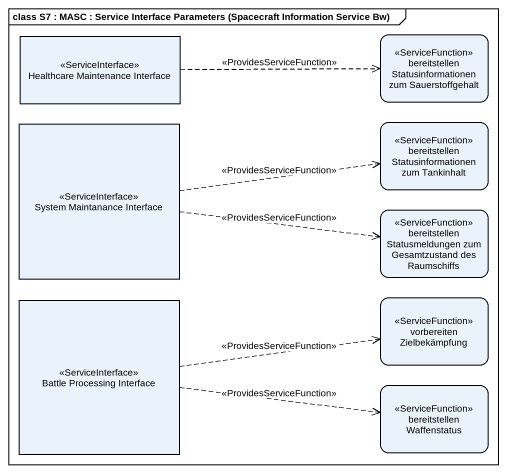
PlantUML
@startuml
mainframe class S7 : MASC : Service Interface Parameters (Spacecraft Information Service Bw)
hide empty description
state "Healthcare Maintenance Interface" as Healthcare_Maintenance <<ServiceInterface>>
state "bereitstellen Statusinformationen zum Sauerstoffgehalt" as bereitstellen <<ServiceFunction>>
state "System Maintanance Interface" as System_Maintanance_Interface <<ServiceInterface>>
state "bereitstellen Statusinformationen zum Tankinhalt" as bereitstellen_2 <<ServiceFunction>>
state "bereitstellen Statusmeldungen zum Gesamtzustand des Raumschiffs" as bereitstellen_3 <<ServiceFunction>>
state "Battle Processing Interface" as Battle_Processing_Interface <<ServiceInterface>>
state "vorbereiten Zielbekämpfung" as vorbereiten_Zielbekämpfung <<ServiceFunction>>
state "bereitstellen Waffenstatus" as bereitstellen_Waffenstatus <<ServiceFunction>>
Healthcare_Maintenance -right[dashed]-> bereitstellen : <<ProvidesServiceFunction>>
System_Maintanance_Interface -right[dashed]-> bereitstellen_2 : <<ProvidesServiceFunction>>
System_Maintanance_Interface -right[dashed]-> bereitstellen_3 : <<ProvidesServiceFunction>>
Battle_Processing_Interface -right[dashed]-> vorbereiten_Zielbekämpfung : <<ProvidesServiceFunction>>
Battle_Processing_Interface -right[dashed]-> bereitstellen_Waffenstatus : <<ProvidesServiceFunction>>
@enduml
